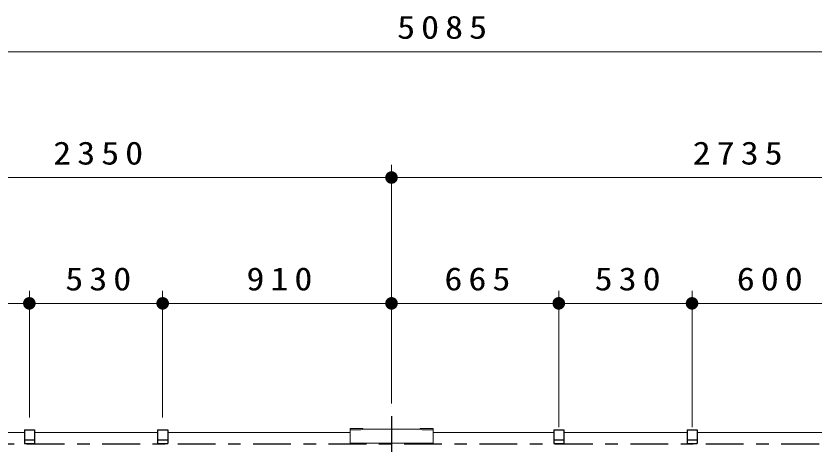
# Model space of a CAD drawing. Units: millimetres on the paper, scale 1:50. Extents: x -385 to 0, y 0 to 267.
# Drawn here: x -332.5 to -269, y 96.7 to 130.7 of the extents above; entities that cross this region are included whole.
import ezdxf

# ---------------------------------------------------------------- set-up
doc = ezdxf.new("R2010")
doc.units = ezdxf.units.MM
doc.linetypes.add('USER2', pattern=[6, 3, -1, 1, -1])
doc.layers.add('LY_1', color=7, linetype='Continuous', lineweight=13)
doc.styles.add('ＭＳ ゴシック', font='')
doc.styles.get('ＭＳ ゴシック').set_extended_font_data('MS Gothic')

# ---------------------------------------------------------------- blocks, each defined once
blk = doc.blocks.new('filled_dot')
at = {"color": 0, "linetype": 'Continuous', "lineweight": -2, "const_width": 1.25}
blk.add_lwpolyline([(-0.625, 0, 1), (0.625, 0, 1)], format="xyb", close=True, dxfattribs=at)

msp = doc.modelspace()

# ---------------------------------------------------------------- linework, layer by layer
at = {"layer": 'LY_1'}
for p, q in [((-349.63, 127.901), (-247.93, 127.901)), ((-302.63, 108.901), (-302.63, 118.901)), ((-349.63, 117.901), (-302.63, 117.901)), ((-302.63, 117.901), (-247.93, 117.901)), ((-331.43, 98.836), (-331.43, 108.901)), ((-320.83, 98.836), (-320.83, 108.901)), ((-302.63, 99.935), (-302.63, 108.901)), ((-289.33, 98.056), (-289.33, 108.901)), ((-278.73, 98.056), (-278.73, 108.901)), ((-349.63, 107.901), (-331.43, 107.901)), ((-331.43, 107.901), (-320.83, 107.901)), ((-320.83, 107.901), (-302.63, 107.901)), ((-302.63, 107.901), (-289.33, 107.901)), ((-289.33, 107.901), (-278.73, 107.901)), ((-278.73, 107.901), (-266.73, 107.901)), ((-305.93, 97.953), (-305.93, 96.801)), ((-304.947, 97.953), (-305.93, 97.953)), ((-305.93, 97.837), (-305.26, 97.837)), ((-304.898, 97.92), (-304.918, 97.941)), ((-304.869, 97.907), (-300.391, 97.907)), ((-300.362, 97.92), (-300.342, 97.941)), ((-300.313, 97.953), (-299.33, 97.953)), ((-299.33, 97.837), (-300, 97.837)), ((-299.33, 97.953), (-299.33, 96.801)), ((-346.309, 97.627), (-331.83, 97.627)), ((-321.23, 97.627), (-331.03, 97.627)), ((-320.43, 97.627), (-305.93, 97.627)), ((-289.73, 97.627), (-299.33, 97.627)), ((-288.93, 97.627), (-279.13, 97.627)), ((-267.13, 97.627), (-278.33, 97.627)), ((-305.93, 96.801), (-299.33, 96.801))]:
    msp.add_line(p, q, dxfattribs=at)
at = {"layer": 'LY_1', "linetype": 'USER2', "lineweight": 25}
for p, q in [((-302.63, 98.935), (-302.63, 46.736)), ((-349.63, 96.736), (-247.93, 96.736))]:
    msp.add_line(p, q, dxfattribs=at)
at = {"layer": 'LY_1', "lineweight": 25}
for p, q in [((-331.83, 97.836), (-331.83, 96.766)), ((-331.83, 97.836), (-331.03, 97.836)), ((-331.03, 97.836), (-331.03, 96.766)), ((-321.23, 97.836), (-321.23, 96.766)), ((-321.23, 97.836), (-320.43, 97.836)), ((-320.43, 97.836), (-320.43, 96.766)), ((-289.73, 97.836), (-289.73, 96.766)), ((-289.73, 97.836), (-288.93, 97.836)), ((-288.93, 97.836), (-288.93, 96.766)), ((-279.13, 97.836), (-279.13, 96.766)), ((-279.13, 97.836), (-278.33, 97.836)), ((-278.33, 97.836), (-278.33, 96.766)), ((-331.83, 97.056), (-331.03, 97.056)), ((-331.83, 96.766), (-331.03, 96.766)), ((-321.23, 97.056), (-320.43, 97.056)), ((-321.23, 96.766), (-320.43, 96.766)), ((-289.73, 97.056), (-288.93, 97.056)), ((-289.73, 96.766), (-288.93, 96.766)), ((-279.13, 97.056), (-278.33, 97.056)), ((-279.13, 96.766), (-278.33, 96.766))]:
    msp.add_line(p, q, dxfattribs=at)
at = {"layer": 'LY_1'}
for centre, radius, start, end in [((-305.295, 99.059), 1.222, 271.63932, 289.5573), ((-304.947, 97.913), 0.04, 44.10586, 90), ((-304.869, 97.947), 0.04, 224.10586, 270), ((-300.391, 97.947), 0.04, 270, 315.89414), ((-299.965, 99.059), 1.222, 250.4427, 268.36068), ((-300.313, 97.913), 0.04, 90, 135.89414)]:
    msp.add_arc(centre, radius, start, end, dxfattribs=at)

# ---------------------------------------------------------------- block references
at = {"layer": 'LY_1', "xscale": 0.4, "yscale": 0.4}
for p in [(-302.63, 117.901), (-331.43, 107.901), (-320.83, 107.901), (-302.63, 107.901), (-289.33, 107.901), (-278.73, 107.901)]:
    msp.add_blockref('filled_dot', p, dxfattribs=at)
at = {"layer": 'LY_1', "xscale": 0.4, "yscale": 0.4, "rotation": 180}
for p in [(-302.63, 117.901), (-331.43, 107.901), (-320.83, 107.901), (-302.63, 107.901), (-289.33, 107.901), (-278.73, 107.901)]:
    msp.add_blockref('filled_dot', p, dxfattribs=at)

# ---------------------------------------------------------------- texts
at = {"layer": 'LY_1', "char_height": 1.833, "attachment_point": 8, "style": 'ＭＳ ゴシック'}
for s, insert in [('\\T1.33;\\W1.15;5085', (-298.371, 128.901)), ('\\T1.33;\\W1.15;2350', (-325.721, 118.901)), ('\\T1.33;\\W1.15;2735', (-274.863, 118.901)), ('\\T1.33;\\W1.15;530', (-325.715, 108.901)), ('\\T1.33;\\W1.15;910', (-311.309, 108.901)), ('\\T1.33;\\W1.15;665', (-295.563, 108.901)), ('\\T1.33;\\W1.15;530', (-283.615, 108.901)), ('\\T1.33;\\W1.15;600', (-272.313, 108.901))]:
    msp.add_mtext(s, dxfattribs=dict(at, insert=insert))

doc.saveas('drawing.dxf')
